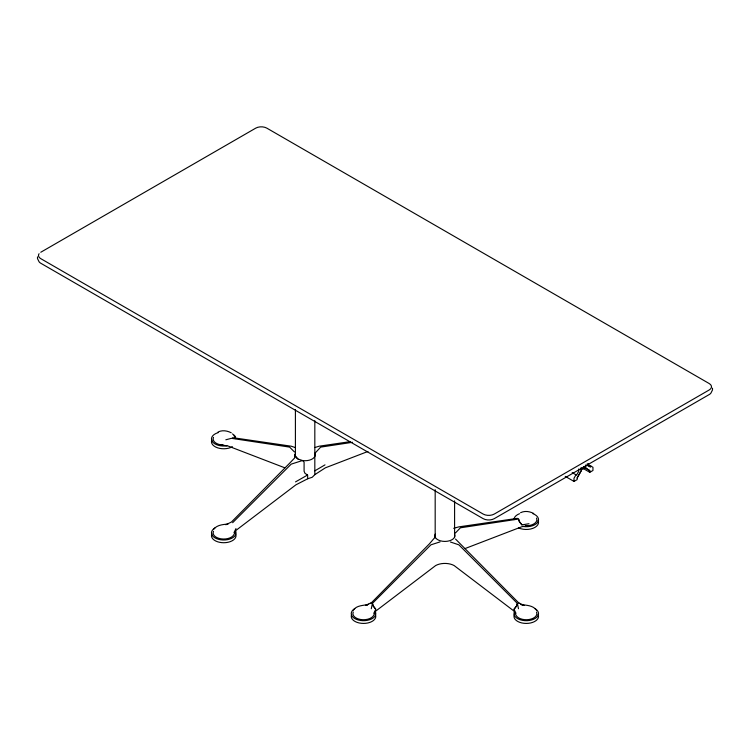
<?xml version="1.0" encoding="UTF-8"?>
<svg xmlns="http://www.w3.org/2000/svg" width="750" height="750" viewBox="0 0 750 750"><rect width="100%" height="100%" fill="white"/><g stroke="black" fill="none" stroke-linecap="round" stroke-linejoin="round"><path stroke-width="1.12" d="M435.178 537.788L435.178 489.675M371.288 608.747L372.403 603.413L430.922 544.819L440.025 541.903M233.991 532.659L235.978 528.572M373.762 613.359L375.759 609.272L373.209 605.972L372.403 603.413L373.209 605.972L375.759 609.272M581.109 467.597L581.109 470.944L577.163 477.928L577.163 479.606L574.003 481.434L565.209 476.353M577.163 477.928L581.109 470.944M575.981 474.816L574.003 478.238L574.003 481.434M590.981 466.153L590.419 467.128L587.578 465.487M516.009 613.359L514.022 609.272L516.572 605.972L517.378 603.413L458.85 544.819L450.431 542.006M370.622 603.572L429.347 543.9L435.178 537.122M514.022 609.272L516.572 605.972L517.378 603.413L518.494 608.747M232.622 522.712L291.188 464.137L302.512 460.528A10.05 5.803 0 0 0 314.822 453.422L320.653 447.122L352.566 442.294M455.353 533.053L460.397 527.803L518.559 519.028L519.366 521.587L521.916 524.888L529.003 523.734M213.497 529.491C216.806 524.897 222.938 524.541 228.084 524.006M367.941 451.462L325.359 467.831L314.822 474.656L312.216 477.262L307.716 478.762L295.884 484.847L235.978 530.391L233.991 534.487A10.613 6.122 0 0 1 220.997 538.819A10.613 6.122 0 0 1 213.497 531.319M353.269 610.191C356.728 605.091 363.516 605.728 368.653 604.256M314.822 470.841L325.003 464.869M40.772 252.253L255.75 128.138A7.828 4.519 0 0 1 266.822 128.138L709.228 383.559A7.828 4.519 0 0 1 709.228 389.953L494.25 514.069A7.828 4.519 0 0 1 483.178 514.069L40.772 258.647A7.828 4.519 0 0 1 39.075 253.716M581.241 469.959L584.934 467.822L583.434 466.866M583.031 468.403L589.8 472.312L592.959 470.484L592.959 467.297L587.194 463.969M295.528 481.884L307.594 475.012L307.716 478.762M225.825 524.766L231.441 522.028L289.603 463.228L294.647 457.969L294.562 454.969L298.003 459.019L302.512 460.528L304.088 462.103L304.088 471.225L305.016 473.372L307.594 475.012M371.222 602.728L365.597 605.466L367.528 605.025M465.131 548.531L521.916 526.706L529.003 525.562M218.053 432.019C222.3 429.872 227.166 430.697 231.244 432.787M520.575 512.709C524.812 510.572 529.678 511.388 533.756 513.488M315.028 447.506L319.078 446.212L350.062 441.675M453.666 528.309L458.812 526.884L517.378 518.344M225.825 439.781L231.441 438.328L289.603 447.103L294.469 451.969M521.916 604.706L520.734 604.481C526.2 605.363 532.913 605.175 536.503 610.191M232.622 437.644L291.188 446.194L295.378 447.6M220.997 444.862L228.084 446.016L284.869 467.831M522.253 605.025L524.175 605.466L518.559 602.728L455.531 539.062M589.8 472.312L589.8 470.634L585.844 468.206L585.844 464.869M572.184 472.631L576.534 475.144L578.738 471.319L578.738 468.994M585.844 468.206L589.8 470.634M521.916 524.888L519.366 521.587L518.559 519.028M518.559 602.728L519.15 603.572M233.991 435.534L235.481 438.609M314.822 453.422L314.822 455.906M712.5 388.172L712.5 389.934L710.925 393.084A7.828 4.519 0 0 1 709.228 394.547L494.25 518.663A7.828 4.519 0 0 1 483.178 518.663L40.772 263.241A7.828 4.519 0 0 1 39.075 261.778L37.5 258.628L37.5 256.866M588.216 463.519L588.216 465.853M454.594 500.859L454.594 537.122M314.822 420.666L314.822 474.656M295.406 409.641L295.406 456.422M298.003 459.019A10.05 5.803 0 0 1 295.406 453.422M226.922 445.791A12.281 7.097 0 0 1 212.269 441.478A12.281 7.097 0 0 1 218.175 432.619M232.425 433.931A12.281 7.097 0 0 1 235.612 437.109M232.425 446.691A12.281 7.097 0 0 1 217.603 447.825A12.281 7.097 0 0 1 211.875 439.847M223.172 445.059A10.613 6.122 0 0 1 213.497 437.362M235.612 531.066A12.281 7.097 0 0 1 220.566 539.756A12.281 7.097 0 0 1 215.053 527.888M235.612 533.803A12.281 7.097 0 0 1 223.744 542.728A12.281 7.097 0 0 1 211.875 533.803M454.594 534.113A10.05 5.803 0 0 1 444.891 541.425A10.05 5.803 0 0 1 435.178 534.113M375.384 611.766A12.281 7.097 0 0 1 360.338 620.447A12.281 7.097 0 0 1 354.834 608.587M353.269 612.019A10.613 6.122 0 0 0 360.769 619.519A10.613 6.122 0 0 0 373.762 615.188L375.759 611.091L435.666 565.547A13.397 7.734 0 0 1 454.116 565.547L514.022 611.091L516.009 615.188A10.613 6.122 0 0 0 529.003 619.519A10.613 6.122 0 0 0 536.503 612.019M532.959 513.703A12.281 7.097 0 0 1 537.478 522.534A12.281 7.097 0 0 1 523.078 526.491M513.975 519.647A12.281 7.097 0 0 1 519.553 513.703M538.125 520.547A12.281 7.097 0 0 1 532.941 528.328A12.281 7.097 0 0 1 518.503 527.878M536.503 518.053A10.613 6.122 0 0 1 525.694 525.759M534.947 608.587A12.281 7.097 0 0 1 529.434 620.447A12.281 7.097 0 0 1 514.387 611.766M538.125 614.503A12.281 7.097 0 0 1 526.256 623.428A12.281 7.097 0 0 1 514.387 614.503M375.384 614.503A12.281 7.097 0 0 1 363.516 623.428A12.281 7.097 0 0 1 351.656 614.503"/></g></svg>
